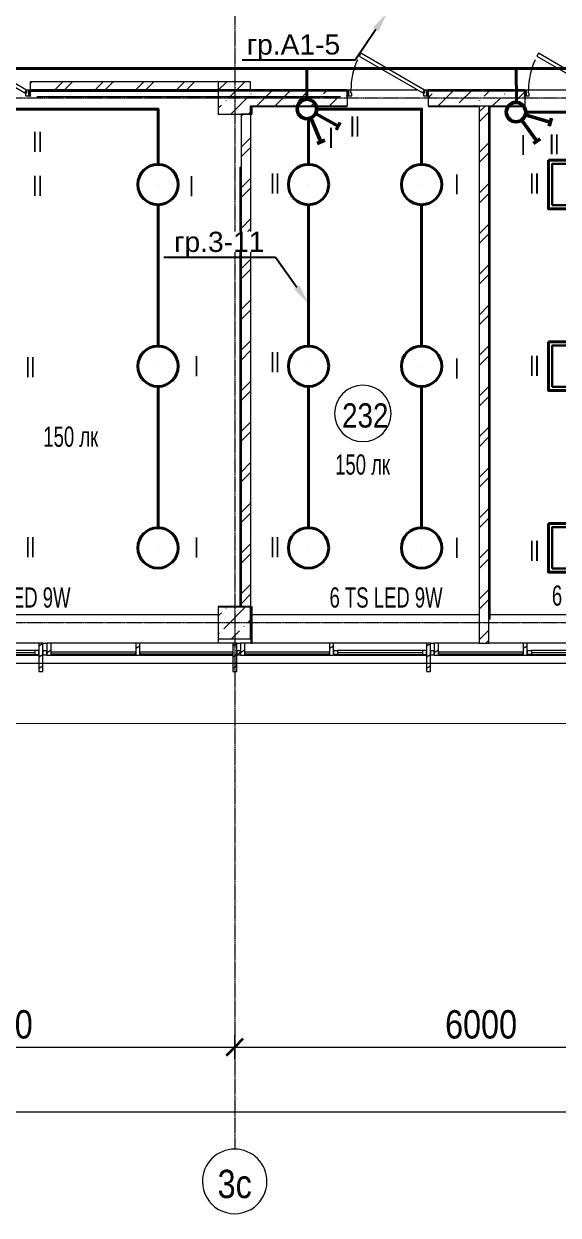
# Model space of a CAD drawing. Header units: metres. Extents: x 19799 to 227756, y -64119 to 286334.
# Drawn here: x 39450 to 46070, y -64119 to -49366 of the extents above; entities that cross this region are included whole.
import ezdxf
from ezdxf import colors
from ezdxf.entities.mleader import LeaderData, LeaderLine
from ezdxf.math import Vec2, Vec3

# ---------------------------------------------------------------- set-up
doc = ezdxf.new("R2010")
doc.units = ezdxf.units.M
doc.linetypes.add('ADSK_Линия сетки', pattern=[21, 12, -3, 3, -3])
for name, color, linetype, lineweight in [('A-ANNO-DIMS', 7, 'Continuous', 9), ('A-ANNO-DIMS-100', 7, 'Continuous', 9), ('A-AREA-IDEN', 7, 'Continuous', 9), ('A-DETL-MBND', 7, 'Continuous', 5), ('A-DETL-THIN', 7, 'Continuous', 5), ('A-DOOR', 7, 'Continuous', 5), ('A-DOOR-FRAM', 7, 'Continuous', 13), ('A-FLOR', 7, 'Continuous', 5), ('A-GLAZ', 7, 'Continuous', 5), ('A-GLAZ-CURT', 7, 'Continuous', 5), ('A-GLAZ-CWMG', 7, 'Continuous', 5), ('A-GLAZ-SILL', 7, 'Continuous', 5), ('A-WALL', 7, 'Continuous', 5), ('A-WALL-PATT', 7, 'Continuous', 18), ('I-WALL', 7, 'Continuous', 5), ('nadpisi', 84, 'Continuous', 13), ('S-COLS', 7, 'Continuous', 5), ('S-GRID', 7, 'Continuous', 9), ('S-GRID-IDEN', 7, 'Continuous', 9), ('раб осв', 7, 'Continuous', 40), ('ЭЛ', 250, 'Continuous', 50), ('ЭЛ.освещ.', 150, 'Continuous', 50), ('ЭЛ.сети', 5, 'Continuous', 100)]:
    doc.layers.add(name, color=color, linetype=linetype, lineweight=lineweight)
doc.styles.add('Arial', font='ARIALN.TTF', dxfattribs={"width": 0.8, "height": 2.5})
doc.styles.add('GOST Common_I', font='ARIALN.TTF', dxfattribs={"height": 350})
doc.styles.add('GOST Common_I_1', font='ARIALN.TTF', dxfattribs={"height": 300})
doc.styles.add('ISOPEUR', font='ARIALN.TTF')
doc.dimstyles.new('ADSK_Основной_3_5', dxfattribs={"dimscale": 304.8, "dimtxt": 352.000249, "dimasz": 0.695866, "dimexe": 0.492126, "dimexo": 0.984252, "dimgap": 0, "dimtad": 1, "dimdec": 3, "dimrnd": 0.001, "dimdsep": 46, "dimtxsty": 'GOST Common_I', "dimblk1": 'OBLIQUE', "dimblk2": 'OBLIQUE', "dimsah": 1, "dimcen": 0.09, "dimdle": 0.492126, "dimazin": 0, "dimtfac": 1, "dimtdec": 4, "dimtix": 1, "dimtmove": 0, "dimatfit": 3, "dimfxl": 1, "dimtvp": 1, "dimtolj": 1, "dimtzin": 0, "dimarcsym": 2})
pattern_1 = [(45, (0, 0), (84.19025, 308.69666), [396.875, -79.375, 3.353, -76.022])]
pattern_2 = [(45, (0, 0), (-251.4472, 251.4472), []), (45, (0, 381), (-251.4472, 251.4472), [])]
pattern_3 = [(30, (0, 0), (-60, 103.92305), [])]
pattern_4 = [(0, (0, 0), (812.8, 203.2), [33.528, -576.072, 33.528, -576.072, -3251.2]), (0, (0, 0), (812.8, 203.2), [-1219.2, 33.528, -1185.672, 33.528, -576.072, -1422.4]), (0, (0, 0), (812.8, 203.2), [-3048, 33.528, -372.872, 33.528, -982.472]), (120, (304.8, 101.6), (-582.37636, 602.30545), [33.528, -576.072, 33.528, -576.072, -3251.2]), (120, (304.8, 101.6), (-582.37636, 602.30545), [-1219.2, 33.528, -1185.672, 33.528, -576.072, -1422.4]), (120, (304.8, 101.6), (-582.37636, 602.30545), [-3048, 33.528, -372.872, 33.528, -982.472]), (240, (406.4, 508), (-230.42364, -805.50545), [33.528, -576.072, 33.528, -576.072, -3251.2]), (240, (406.4, 508), (-230.42364, -805.50545), [-1219.2, 33.528, -1185.672, 33.528, -576.072, -1422.4]), (240, (406.4, 508), (-230.42364, -805.50545), [-3048, 33.528, -372.872, 33.528, -982.472])]
pattern_5 = [(0, (7e-11, -700), (812.8, 203.2), [33.528, -576.072, 33.528, -576.072, -3251.2]), (0, (7e-11, -700), (812.8, 203.2), [-1219.2, 33.528, -1185.672, 33.528, -576.072, -1422.4]), (0, (7e-11, -700), (812.8, 203.2), [-3048, 33.528, -372.872, 33.528, -982.472]), (120, (304.8, -598.4), (-582.37636, 602.30545), [33.528, -576.072, 33.528, -576.072, -3251.2]), (120, (304.8, -598.4), (-582.37636, 602.30545), [-1219.2, 33.528, -1185.672, 33.528, -576.072, -1422.4]), (120, (304.8, -598.4), (-582.37636, 602.30545), [-3048, 33.528, -372.872, 33.528, -982.472]), (240, (406.4, -192), (-230.42364, -805.50545), [33.528, -576.072, 33.528, -576.072, -3251.2]), (240, (406.4, -192), (-230.42364, -805.50545), [-1219.2, 33.528, -1185.672, 33.528, -576.072, -1422.4]), (240, (406.4, -192), (-230.42364, -805.50545), [-3048, 33.528, -372.872, 33.528, -982.472])]

# ---------------------------------------------------------------- blocks, each defined once
blk = doc.blocks.new('КДП АПК - КР_rvt-1-2 этаж')
at = {"layer": 'A-WALL-PATT', "lineweight": 5}
h = blk.add_hatch(dxfattribs=at)
h.set_pattern_fill('FP_137', color=256, style=0, pattern_type=2)
h.set_pattern_definition(pattern_1)
h.paths.add_polyline_path([(47863, -49746), (47863, -49546), (46663, -49546), (46663, -49746), (47483, -49746)], flags=0)
h.paths.add_polyline_path([(43364, -49746), (43463, -49746), (43463, -49556), (43452, -49556), (43452, -49546), (42263, -49546), (42263, -49746)], flags=0)
h.paths.add_polyline_path([(45653, -49746), (45663, -49746), (45663, -49556), (45653, -49556), (45653, -49546), (44463, -49546), (44463, -49746), (45423, -49746)], flags=0)
at = {"layer": 'S-COLS', "lineweight": 5}
h = blk.add_hatch(dxfattribs=at)
h.set_pattern_fill('FP_137', color=256, style=0, pattern_type=2)
h.set_pattern_definition(pattern_1)
h.paths.add_polyline_path([(41863, -49846), (42263, -49846), (42263, -49446), (41863, -49446)], flags=0)
h = blk.add_hatch(dxfattribs=at)
h.set_pattern_fill('FP_137', color=256, style=0, pattern_type=2)
h.set_pattern_definition(pattern_1)
h.paths.add_polyline_path([(41863, -56346), (42263, -56346), (42263, -55946), (41863, -55946)], flags=0)
at = {"layer": 'I-WALL', "lineweight": 5}
for p, q in [((43452, -49546), (42263, -49546)), ((43463, -49746), (43463, -49556)), ((45653, -49546), (44463, -49546)), ((44463, -49546), (44463, -49746)), ((45663, -49746), (45663, -49556)), ((42263, -49746), (43463, -49746)), ((44463, -49746), (45663, -49746))]:
    blk.add_line(p, q, dxfattribs=at)
at = {"layer": 'S-COLS', "lineweight": 5}
for p, q in [((42263, -49446), (41863, -49446)), ((41863, -49446), (41863, -49846)), ((42263, -49546), (42263, -49446)), ((41863, -49846), (42263, -49846)), ((42263, -49846), (42263, -49746)), ((42263, -55946), (41863, -55946)), ((41863, -55946), (41863, -56346)), ((42263, -56346), (42263, -55946)), ((41863, -56346), (42263, -56346))]:
    blk.add_line(p, q, dxfattribs=at)
blk = doc.blocks.new('M_Тент витража777 - M_Тент витража одинарное справо-2392800-2 этаж')
at = {"layer": 'A-GLAZ', "lineweight": 13}
for p, q in [((-575, -20), (-575, 30)), ((-575, 30), (-525, 30)), ((-575, 30), (-575, -20)), ((-525, 30), (-525, -20)), ((-525, 4.6), (525, 4.6)), ((525, 30), (525, -20)), ((575, 30), (525, 30)), ((575, -20), (575, 30)), ((575, -20), (575, 30)), ((-525, -20), (-575, -20)), ((525, -20), (575, -20))]:
    blk.add_line(p, q, dxfattribs=at)
at = {"layer": 'A-GLAZ'}
for p, q in [((525, 30), (-525, 30)), ((-525, -20), (525, -20))]:
    blk.add_line(p, q, dxfattribs=at)
blk = doc.blocks.new('Системная панель - С остеклением-1628689-2 этаж')
at = {"layer": 'A-GLAZ-CURT', "lineweight": 13}
for p, q in [((575, 10), (-575, 10)), ((-575, 10), (-575, -10)), ((575, -10), (575, 10)), ((-575, -10), (575, -10))]:
    blk.add_line(p, q, dxfattribs=at)
blk = doc.blocks.new('Прямоугольный импост - 50 x 150мм-V27-2 этаж')
at = {"layer": 'A-GLAZ-CWMG'}
h = blk.add_hatch(dxfattribs=at)
h.set_pattern_fill('FP_36', color=256, style=0, pattern_type=2)
h.set_pattern_definition([(330, (-40862.65, -57155.64), (60, 103.92305), [])])
h.paths.add_polyline_path([(-25, 30), (25, 30), (25, -120), (-25, -120)], flags=0)
at = {"layer": 'A-GLAZ-CWMG', "lineweight": 18}
for p, q in [((-25, 30), (25, 30)), ((-25, -120), (-25, 30)), ((25, 30), (25, -120)), ((25, -120), (-25, -120))]:
    blk.add_line(p, q, dxfattribs=at)
blk = doc.blocks.new('Прямоугольный импост - 50 x 150мм-V28-2 этаж')
at = {"layer": 'A-GLAZ-CWMG'}
h = blk.add_hatch(dxfattribs=at)
h.set_pattern_fill('FP_37', color=256, style=0, pattern_type=2)
h.set_pattern_definition([(330, (-43262.65, -57155.64), (60, 103.92305), [])])
h.paths.add_polyline_path([(-25, 30), (25, 30), (25, -120), (-25, -120)], flags=0)
at = {"layer": 'A-GLAZ-CWMG', "lineweight": 18}
for p, q in [((-25, 30), (25, 30)), ((-25, -120), (-25, 30)), ((25, 30), (25, -120)), ((25, -120), (-25, -120))]:
    blk.add_line(p, q, dxfattribs=at)
blk = doc.blocks.new('Прямоугольный импост - 50 x 150мм-V29-2 этаж')
at = {"layer": 'A-GLAZ-CWMG'}
h = blk.add_hatch(dxfattribs=at)
h.set_pattern_fill('FP_38', color=256, style=0, pattern_type=2)
h.set_pattern_definition([(330, (-45662.65, -57155.64), (60, 103.92305), [])])
h.paths.add_polyline_path([(-25, 30), (25, 30), (25, -120), (-25, -120)], flags=0)
at = {"layer": 'A-GLAZ-CWMG', "lineweight": 18}
for p, q in [((-25, 30), (25, 30)), ((-25, -120), (-25, 30)), ((25, 30), (25, -120)), ((25, -120), (-25, -120))]:
    blk.add_line(p, q, dxfattribs=at)
blk = doc.blocks.new('Прямоугольный импост - 50 x 150мм-999187-2 этаж')
at = {"layer": 'A-GLAZ-CWMG'}
for p, q in [((37238, -57036), (36088, -57036)), ((36088, -57186), (37238, -57186))]:
    blk.add_line(p, q, dxfattribs=at)
blk = doc.blocks.new('Системная панель - С остеклением-1628227-2 этаж')
at = {"layer": 'A-GLAZ-CURT', "lineweight": 13}
for p, q in [((51638, -57146), (50589, -57146)), ((50589, -57146), (50589, -57166)), ((50589, -57166), (51638, -57166)), ((51638, -57166), (51638, -57146))]:
    blk.add_line(p, q, dxfattribs=at)
blk = doc.blocks.new('Системная панель - Сплошная-V74-2 этаж')
at = {"layer": 'A-GLAZ-CURT', "lineweight": 13}
for p, q in [((44534, -57131), (44488, -57131)), ((44488, -57131), (44488, -57181)), ((44488, -57181), (44534, -57181)), ((44534, -57181), (44534, -57131))]:
    blk.add_line(p, q, dxfattribs=at)
blk = doc.blocks.new('Системная панель - Сплошная-V75-2 этаж')
at = {"layer": 'A-GLAZ-CURT'}
h = blk.add_hatch(dxfattribs=at)
h.set_pattern_fill('FP_27', color=256, style=0, pattern_type=2)
h.set_pattern_definition([(45, (0, 0), (-106.06602, 106.06602), [])])
h.paths.add_polyline_path([(42088, -57181), (42134, -57181), (42134, -57131), (42088, -57131)], flags=0)
at = {"layer": 'A-GLAZ-CURT', "lineweight": 13}
for p, q in [((42134, -57131), (42088, -57131)), ((42088, -57131), (42088, -57181)), ((42088, -57181), (42134, -57181)), ((42134, -57181), (42134, -57131))]:
    blk.add_line(p, q, dxfattribs=at)
blk = doc.blocks.new('AC-Подоконники1 - ПВХ 2-2304202-2 этаж')
at = {"layer": 'A-GLAZ-SILL'}
for p, q in [((-2800, 0), (-2800, -301)), ((2800, -350), (2800, 0)), ((-2797, -350), (2797, -350))]:
    blk.add_line(p, q, dxfattribs=at)
blk = doc.blocks.new('AC-Подоконники1 - ПВХ 3-2304206-2 этаж')
at = {"layer": 'A-GLAZ-SILL'}
blk.add_line((-1415, -350), (1400, -350), dxfattribs=at)
blk = doc.blocks.new('AC-Подоконники1 - ПВХ 4-2304211-2 этаж')
at = {"layer": 'A-GLAZ-SILL'}
for p, q in [((-1325, 0), (-1325, -300)), ((-1322, -350), (1310, -350))]:
    blk.add_line(p, q, dxfattribs=at)
blk = doc.blocks.new('AC_Дверь_Однопольная_ДеревяннаяВнутренняя_ГОСТ6629-88 - ДГ 21-10Л-2270753-2 этаж')
at = {"layer": 'A-DOOR', "lineweight": 13}
for p, q in [((-333, 495), (-353, 460)), ((-353, 460), (435, 5)), ((455, 40), (-333, 495)), ((435, 5), (455, 40))]:
    blk.add_line(p, q, dxfattribs=at)
at = {"layer": 'A-DOOR', "lineweight": 18}
for p, q in [((-485, 40), (-505, 40)), ((-505, 40), (-505, -30)), ((-485, -30), (-485, 40)), ((505, 40), (485, 40)), ((485, 40), (485, -30)), ((505, -30), (505, 40)), ((-505, -30), (-485, -30)), ((485, -30), (505, -30))]:
    blk.add_line(p, q, dxfattribs=at)
at = {"layer": 'A-DOOR'}
blk.add_arc((455, 40), 910, 155.7365, 180, dxfattribs=at)
at = {"layer": 'A-DOOR-FRAM'}
for p, q in [((-455, 40), (-485, 40)), ((-485, 40), (-485, -30)), ((-455, 0), (-455, 40)), ((-445, 0), (-455, 0)), ((-445, -30), (-445, 0)), ((455, 0), (445, 0)), ((445, 0), (445, -30)), ((485, 40), (455, 40)), ((455, 40), (455, 0)), ((485, -30), (485, 40)), ((-485, -30), (-445, -30)), ((445, -30), (485, -30))]:
    blk.add_line(p, q, dxfattribs=at)
blk = doc.blocks.new('Ось сетки - D8-1256827-2 этаж')
at = {"layer": 'S-GRID-IDEN'}
for start, end in [(360, 180), (180, 360)]:
    blk.add_arc((0, 0), 4, start, end, dxfattribs=at)
blk = doc.blocks.new('DIMBLOCK2-2 этаж')
at = {"layer": 'A-ANNO-DIMS-100', "transparency": 16777216}
for p, q in [((36063, -62188), (36063, -61888)), ((42063, -62188), (42063, -61888)), ((36063, -62038), (42063, -62038)), ((36063, -62038), (36063, -62188)), ((42063, -62038), (42063, -62188))]:
    blk.add_line(p, q, dxfattribs=at)
at = {"layer": 'A-ANNO-DIMS-100', "lineweight": 35, "transparency": 16777216}
for p, q in [((36063, -62038), (36169, -61932)), ((42063, -62038), (42169, -61932)), ((36063, -62038), (35957, -62144)), ((42063, -62038), (41957, -62144))]:
    blk.add_line(p, q, dxfattribs=at)
at = {"layer": 'A-ANNO-DIMS-100', "color": 0, "transparency": 16777216, "insert": (38669, -61581), "char_height": 350, "width": 945.03, "attachment_point": 1, "line_spacing_factor": 1.022761, "style": 'GOST Common_I'}
blk.add_mtext('6000', dxfattribs=at)
blk = doc.blocks.new('_Oblique')
at = {"color": 0, "linetype": 'ByBlock', "lineweight": -2}
blk.add_line((-0.5, -0.5), (0.5, 0.5), dxfattribs=at)
blk = doc.blocks.new('DIMBLOCK3-2 этаж')
at = {"layer": 'A-ANNO-DIMS-100', "transparency": 16777216}
for p, q in [((42063, -62188), (42063, -61888)), ((48063, -62188), (48063, -61888)), ((42063, -62038), (48063, -62038)), ((42063, -62038), (42063, -62188)), ((48063, -62038), (48063, -62188))]:
    blk.add_line(p, q, dxfattribs=at)
at = {"layer": 'A-ANNO-DIMS-100', "lineweight": 35, "transparency": 16777216}
for p, q in [((42063, -62038), (42169, -61932)), ((48063, -62038), (48169, -61932)), ((42063, -62038), (41957, -62144)), ((48063, -62038), (47957, -62144))]:
    blk.add_line(p, q, dxfattribs=at)
at = {"layer": 'A-ANNO-DIMS-100', "color": 0, "transparency": 16777216, "insert": (44669, -61581), "char_height": 350, "width": 945.03, "attachment_point": 1, "line_spacing_factor": 1.022761, "style": 'GOST Common_I'}
blk.add_mtext('6000', dxfattribs=at)
blk = doc.blocks.new('DIMBLOCK15-2 этаж')
at = {"layer": 'A-ANNO-DIMS-100', "transparency": 16777216}
for p, q in [((32663, -62894), (32663, -62688)), ((87463, -62894), (87463, -62688)), ((32513, -62838), (87613, -62838)), ((32663, -62838), (32663, -62894)), ((87463, -62838), (87463, -62894))]:
    blk.add_line(p, q, dxfattribs=at)
at = {"layer": 'A-ANNO-DIMS-100', "lineweight": 35, "transparency": 16777216}
for p, q in [((32663, -62838), (32557, -62944)), ((32663, -62838), (32769, -62732)), ((87463, -62838), (87357, -62944)), ((87463, -62838), (87569, -62732))]:
    blk.add_line(p, q, dxfattribs=at)
at = {"layer": 'A-ANNO-DIMS-100', "color": 0, "transparency": 16777216, "insert": (59556, -62381), "char_height": 350, "width": 1217.09, "attachment_point": 1, "line_spacing_factor": 1.022761, "style": 'GOST Common_I'}
blk.add_mtext('54800', dxfattribs=at)
blk = doc.blocks.new('выкл. 2 клав. скрыт.')
at = {"layer": 'ЭЛ.освещ.', "color": 0, "ltscale": 100}
for p, q in [((2902039, 2044042), (2902344, 2044148)), ((2902361, 2044099), (2902327, 2044197)), ((2902039, 2043963), (2902344, 2043857)), ((2902361, 2043907), (2902327, 2043809))]:
    blk.add_line(p, q, dxfattribs=at)
blk.add_circle((2901926, 2044002), 120, dxfattribs=at)
blk = doc.blocks.new('TS LED без датчика')
at = {"layer": 'раб осв', "color": 0, "lineweight": 40, "ltscale": 100}
blk.add_line((-535184, 16419), (-535184, 16419), dxfattribs=at)
at = {"layer": 'раб осв', "color": 5, "lineweight": 40, "ltscale": 100}
blk.add_circle((-535184, 16419), 250, dxfattribs=at)
blk = doc.blocks.new('ПСС_Марка_помещения - Имя_2_5мм-224473-2 этаж')
at = {"layer": 'A-AREA-IDEN'}
for start, end in [(360, 180), (180, 360)]:
    blk.add_arc((-0.07, 0.04), 3.5, start, end, dxfattribs=at)
blk = doc.blocks.new('ARS.R UNI LED')
at = {"color": 5, "lineweight": 30, "ltscale": 100}
blk.add_lwpolyline([(2913223, 2072749), (2913733, 2072749), (2913733, 2073259), (2913223, 2073259)], close=True, dxfattribs=at)
at = {"color": 0, "lineweight": 40, "ltscale": 100}
blk.add_point((2913478, 2073004), dxfattribs=at)
at = {"layer": 'ЭЛ', "color": 5, "lineweight": 40, "ltscale": 10}
blk.add_lwpolyline([(2913178, 2073304), (2913778, 2073304), (2913778, 2072704), (2913178, 2072704)], close=True, dxfattribs=at)

msp = doc.modelspace()

# ---------------------------------------------------------------- hatches: boundary and pattern name
at = {"layer": 'A-GLAZ-CWMG'}
h = msp.add_hatch(dxfattribs=at)
h.set_pattern_fill('FP_31', color=256, style=0, pattern_type=2)
h.set_pattern_definition(pattern_3)
h.paths.add_polyline_path([(39637.6532, -57385.6443), (39687.6532, -57385.6443), (39687.6532, -57035.6443), (39637.6532, -57035.6443), (39637.6532, -57285.621)], flags=0)
h = msp.add_hatch(dxfattribs=at)
h.set_pattern_fill('FP_31', color=256, style=0, pattern_type=2)
h.set_pattern_definition(pattern_3)
h.paths.add_polyline_path([(39789.1368, -57185.621), (39789.1368, -57035.621), (39734.405, -57035.621), (39734.405, -57185.621)], flags=0)
h = msp.add_hatch(dxfattribs=at)
h.set_pattern_fill('FP_31', color=256, style=0, pattern_type=2)
h.set_pattern_definition(pattern_3)
h.paths.add_polyline_path([(42037.6532, -57385.6443), (42087.6532, -57385.6443), (42087.6532, -57035.6443), (42037.6532, -57035.6443), (42037.6532, -57285.621)], flags=0)
h = msp.add_hatch(dxfattribs=at)
h.set_pattern_fill('FP_31', color=256, style=0, pattern_type=2)
h.set_pattern_definition(pattern_3)
h.paths.add_polyline_path([(42189.1368, -57185.621), (42189.1368, -57035.621), (42134.405, -57035.621), (42134.405, -57185.621)], flags=0)
h = msp.add_hatch(dxfattribs=at)
h.set_pattern_fill('FP_31', color=256, style=0, pattern_type=2)
h.set_pattern_definition(pattern_3)
h.paths.add_polyline_path([(44487.6532, -57385.6443), (44487.6532, -57035.6443), (44437.6532, -57035.6443), (44437.6532, -57385.6443)], flags=0)
h = msp.add_hatch(dxfattribs=at)
h.set_pattern_fill('FP_31', color=256, style=0, pattern_type=2)
h.set_pattern_definition(pattern_3)
h.paths.add_polyline_path([(44534.405, -57185.621), (44589.1368, -57185.621), (44589.1368, -57035.621), (44534.405, -57035.621)], flags=0)
at = {"layer": 'A-WALL-PATT', "lineweight": 5}
h = msp.add_hatch(dxfattribs=at)
h.set_pattern_fill('FP_1', color=256, style=0, pattern_type=2)
h.set_pattern_definition(pattern_2)
h.paths.add_polyline_path([(41862.6532, -50205.6443), (41862.6532, -50085.6443), (39529.6532, -50085.6443), (39529.6532, -50205.6443), (41304.6345, -50205.6443)], flags=0)
h.paths.add_polyline_path([(36262.6532, -50205.6443), (38525.6532, -50205.6443), (38525.6532, -50085.6443), (36262.6532, -50085.6443)], flags=0)
h = msp.add_hatch(dxfattribs=at)
h.set_pattern_fill('FP_40', color=256, style=0, pattern_type=2)
h.set_pattern_definition(pattern_5)
h.paths.add_polyline_path([(35862.6532, -50185.6443), (38522.6532, -50185.6443), (38522.6532, -50182.6443), (35862.6532, -50182.6443)], flags=0)
h.paths.add_polyline_path([(44462.2868, -50185.6443), (45652.6532, -50185.6443), (45652.6532, -50182.6443), (44462.2868, -50182.6443)], flags=0)
h.paths.add_polyline_path([(43364.0475, -50185.6443), (43452.2868, -50185.6443), (43452.2868, -50182.6443), (39532.6532, -50182.6443), (39532.6532, -50185.6443), (41304.6345, -50185.6443)], flags=0)
h.paths.add_polyline_path([(46662.6532, -50185.6443), (51182.6532, -50185.6443), (51182.6532, -50182.6443), (46662.6532, -50182.6443)], flags=0)
h.paths.add_polyline_path([(55532.6532, -50185.6443), (58072.6532, -50185.6443), (58072.6532, -50182.6443), (55532.6532, -50182.6443)], flags=0)
h.paths.add_polyline_path([(52192.6532, -50185.6443), (54522.6532, -50185.6443), (54522.6532, -50182.6443), (52192.6532, -50182.6443)], flags=0)
h.paths.add_polyline_path([(59082.6532, -50185.6443), (62047.6532, -50185.6443), (62047.6532, -50182.6443), (59082.6532, -50182.6443)], flags=0)
h.paths.add_polyline_path([(64987.8839, -50185.6443), (66522.6532, -50185.6443), (66522.6532, -50182.6443), (63057.6532, -50182.6443), (63057.6532, -50185.6443), (63958.1774, -50185.6443)], flags=0)
h.paths.add_polyline_path([(70136.4163, -50185.6443), (70202.6532, -50185.6443), (70202.6532, -50182.6443), (67532.6532, -50182.6443), (67532.6532, -50185.6443), (68077.0034, -50185.6443)], flags=0)
h.paths.add_polyline_path([(71212.6532, -50185.6443), (74557.6532, -50185.6443), (74557.6532, -50182.6443), (71212.6532, -50182.6443)], flags=0)
h.paths.add_polyline_path([(75567.6532, -50185.6443), (78260.6663, -50185.6443), (78260.6663, -50182.6443), (75567.6532, -50182.6443)], flags=0)
h = msp.add_hatch(dxfattribs=at)
h.set_pattern_fill('FP_40', color=256, style=0, pattern_type=2)
h.set_pattern_definition(pattern_5)
h.paths.add_polyline_path([(35875.1532, -50198.1443), (38522.6532, -50198.1443), (38522.6532, -50185.6443), (35875.1532, -50185.6443)], flags=0)
h.paths.add_polyline_path([(39532.6532, -50198.1443), (43452.2868, -50198.1443), (43452.2868, -50185.6443), (39532.6532, -50185.6443)], flags=0)
h.paths.add_polyline_path([(44462.2868, -50198.1443), (45652.6532, -50198.1443), (45652.6532, -50185.6443), (44462.2868, -50185.6443)], flags=0)
h.paths.add_polyline_path([(47482.8735, -50198.1443), (51182.6532, -50198.1443), (51182.6532, -50185.6443), (46662.6532, -50185.6443), (46662.6532, -50198.1443)], flags=0)
h.paths.add_polyline_path([(52192.6532, -50198.1443), (54522.6532, -50198.1443), (54522.6532, -50185.6443), (52192.6532, -50185.6443)], flags=0)
h.paths.add_polyline_path([(55532.6532, -50198.1443), (58072.6532, -50198.1443), (58072.6532, -50185.6443), (55532.6532, -50185.6443)], flags=0)
h.paths.add_polyline_path([(59082.6532, -50198.1443), (62047.6532, -50198.1443), (62047.6532, -50185.6443), (59082.6532, -50185.6443)], flags=0)
h.paths.add_polyline_path([(63057.6532, -50198.1443), (66522.6532, -50198.1443), (66522.6532, -50185.6443), (63057.6532, -50185.6443)], flags=0)
h.paths.add_polyline_path([(67532.6532, -50198.1443), (70202.6532, -50198.1443), (70202.6532, -50185.6443), (67532.6532, -50185.6443)], flags=0)
h.paths.add_polyline_path([(75567.6532, -50198.1443), (78262.6532, -50198.1443), (78262.6532, -50185.6443), (75567.6532, -50185.6443)], flags=0)
h.paths.add_polyline_path([(74557.6532, -50198.1443), (74557.6532, -50185.6443), (71212.6532, -50185.6443), (71212.6532, -50198.1443), (74255.2423, -50198.1443)], flags=0)
h = msp.add_hatch(dxfattribs=at)
h.set_pattern_fill('FP_40', color=256, style=0, pattern_type=2)
h.set_pattern_definition(pattern_4)
h.paths.add_polyline_path([(42277.6532, -50485.6443), (42277.6532, -50385.6443), (42262.6532, -50385.6443), (42262.6532, -50485.6443), (42274.6532, -50485.6443)], flags=0)
h = msp.add_hatch(dxfattribs=at)
h.set_pattern_fill('FP_40', color=256, style=0, pattern_type=2)
h.set_pattern_definition(pattern_4)
h.paths.add_polyline_path([(43364.0475, -50388.6443), (43455.2869, -50388.6443), (43455.2869, -50385.6443), (42277.6532, -50385.6443), (42277.6532, -50388.6443)], flags=0)
h.paths.add_polyline_path([(44459.2868, -50388.6443), (45077.6532, -50388.6443), (45077.6532, -50385.6443), (44459.2868, -50385.6443)], flags=0)
h = msp.add_hatch(dxfattribs=at)
h.set_pattern_fill('FP_1', color=256, style=0, pattern_type=2)
h.set_pattern_definition(pattern_2)
h.paths.add_polyline_path([(45092.6532, -57035.621), (45212.6532, -57035.621), (45212.6532, -50385.6443), (45092.6532, -50385.6443), (45092.6532, -56734.1443)], flags=0)
h = msp.add_hatch(dxfattribs=at)
h.set_pattern_fill('FP_40', color=256, style=0, pattern_type=2)
h.set_pattern_definition(pattern_4)
h.paths.add_polyline_path([(45224.6532, -56734.1443), (45224.6532, -50385.6443), (45212.6532, -50385.6443), (45212.6532, -56734.1443)], flags=0)
h = msp.add_hatch(dxfattribs=at)
h.set_pattern_fill('FP_40', color=256, style=0, pattern_type=2)
h.set_pattern_definition(pattern_4)
h.paths.add_polyline_path([(45227.6532, -56734.1443), (45227.6532, -50385.6443), (45224.6532, -50385.6443), (45224.6532, -56734.1443)], flags=0)
h = msp.add_hatch(dxfattribs=at)
h.set_pattern_fill('FP_1', color=256, style=0, pattern_type=2)
h.set_pattern_definition(pattern_2)
h.paths.add_polyline_path([(42142.6532, -56585.6443), (42262.6532, -56585.6443), (42262.6532, -50485.6443), (42142.6532, -50485.6443), (42142.6532, -56582.6443)], flags=0)
h = msp.add_hatch(dxfattribs=at)
h.set_pattern_fill('FP_40', color=256, style=0, pattern_type=2)
h.set_pattern_definition(pattern_4)
h.paths.add_polyline_path([(42130.6532, -56582.6443), (42130.6532, -51145.6443), (42127.6532, -51145.6443), (42127.6532, -56582.6443)], flags=0)
h = msp.add_hatch(dxfattribs=at)
h.set_pattern_fill('FP_40', color=256, style=0, pattern_type=2)
h.set_pattern_definition(pattern_4)
h.paths.add_polyline_path([(42130.6532, -56585.6443), (42142.6532, -56585.6443), (42142.6532, -51145.6443), (42130.6532, -51145.6443), (42130.6532, -56582.6443)], flags=0)
h = msp.add_hatch(dxfattribs=at)
h.set_pattern_fill('FP_40', color=256, style=0, pattern_type=2)
h.set_pattern_definition(pattern_4)
h.paths.add_polyline_path([(42262.6532, -57035.621), (42277.6532, -57035.621), (42277.6532, -56585.621), (42262.6532, -56585.8903)], flags=0)

# ---------------------------------------------------------------- linework, layer by layer
at = {"layer": 'A-DETL-MBND'}
msp.add_line((53302.111, -58035.6443), (32262.5984, -58028.0822), dxfattribs=at)
at = {"layer": 'A-DETL-THIN'}
for p, q in [((41862.6532, -50205.6443), (39612.6532, -50205.6443)), ((51062.6532, -57285.621), (32462.6532, -57285.621))]:
    msp.add_line(p, q, dxfattribs=at)
at = {"layer": 'A-FLOR', "lineweight": 18}
for p, q in [((44332.2868, -50185.6443), (43502.2868, -50185.6443)), ((46532.6532, -50185.6443), (45702.6532, -50185.6443)), ((45092.6532, -50385.6443), (45077.6532, -50385.6443))]:
    msp.add_line(p, q, dxfattribs=at)
at = {"layer": 'A-GLAZ-CWMG', "lineweight": 18}
for p, q in [((39687.6532, -57035.6443), (39637.6532, -57035.6443)), ((39637.6532, -57035.6443), (39637.6532, -57285.621)), ((39687.6532, -57285.621), (39687.6532, -57035.6443)), ((39789.1368, -57035.621), (39734.405, -57035.621)), ((39734.405, -57035.621), (39734.405, -57185.621)), ((39789.1368, -57185.621), (39789.1368, -57035.621)), ((42087.6532, -57035.6443), (42037.6532, -57035.6443)), ((42037.6532, -57035.6443), (42037.6532, -57285.621)), ((42087.6532, -57285.621), (42087.6532, -57035.6443)), ((42189.1368, -57035.621), (42134.405, -57035.621)), ((42134.405, -57035.621), (42134.405, -57185.621)), ((42189.1368, -57185.621), (42189.1368, -57035.621)), ((44487.6532, -57035.6443), (44437.6532, -57035.6443)), ((44437.6532, -57035.6443), (44437.6532, -57285.621)), ((44487.6532, -57285.621), (44487.6532, -57035.6443)), ((44589.1368, -57035.621), (44534.405, -57035.621)), ((44534.405, -57035.621), (44534.405, -57185.621)), ((44589.1368, -57185.621), (44589.1368, -57035.621)), ((39734.405, -57130.6443), (39687.6532, -57130.6443)), ((39687.6532, -57130.6443), (39687.6532, -57180.6443)), ((39687.6532, -57180.6443), (39734.405, -57180.6443)), ((39734.405, -57180.6443), (39734.405, -57130.6443)), ((39734.405, -57185.621), (39789.1368, -57185.621)), ((42134.405, -57185.621), (42189.1368, -57185.621)), ((44534.405, -57185.621), (44589.1368, -57185.621)), ((39637.6532, -57285.621), (39637.6532, -57385.6443)), ((39637.6532, -57385.6443), (39687.6532, -57385.6443)), ((39687.6532, -57385.6443), (39687.6532, -57285.621)), ((42037.6532, -57285.621), (42037.6532, -57385.6443)), ((42037.6532, -57385.6443), (42087.6532, -57385.6443)), ((42087.6532, -57385.6443), (42087.6532, -57285.621)), ((44437.6532, -57285.621), (44437.6532, -57385.6443)), ((44437.6532, -57385.6443), (44487.6532, -57385.6443)), ((44487.6532, -57385.6443), (44487.6532, -57285.621))]:
    msp.add_line(p, q, dxfattribs=at)
at = {"layer": 'A-GLAZ-CWMG'}
for p, q in [((39687.6532, -57035.621), (39734.405, -57035.621)), ((40837.6532, -57035.621), (39789.1368, -57035.621)), ((42087.6532, -57035.621), (42134.405, -57035.621)), ((42262.6532, -57035.621), (42189.1368, -57035.621)), ((43237.6532, -57035.621), (42277.6532, -57035.621)), ((44487.6532, -57035.621), (44534.405, -57035.621)), ((45092.6532, -57035.621), (44589.1368, -57035.621)), ((45637.6532, -57035.621), (45212.6532, -57035.621)), ((39734.405, -57185.621), (39687.6532, -57185.621)), ((39789.1368, -57185.621), (40837.6532, -57185.621)), ((42134.405, -57185.621), (42087.6532, -57185.621)), ((42189.1368, -57185.621), (43237.6532, -57185.621)), ((44534.405, -57185.621), (44487.6532, -57185.621)), ((44589.1368, -57185.621), (45637.6532, -57185.621))]:
    msp.add_line(p, q, dxfattribs=at)
at = {"layer": 'A-WALL'}
for p, q in [((39532.6532, -50085.6443), (39529.6532, -50085.6443)), ((39529.6532, -50205.6443), (39532.6532, -50205.6443)), ((43452.2868, -50185.6443), (39532.6532, -50185.6443)), ((43452.2868, -50198.1443), (39532.6532, -50198.1443)), ((43372.2868, -50185.6443), (43452.2868, -50185.6443)), ((45652.6532, -50185.6443), (44462.2868, -50185.6443)), ((44462.2868, -50185.6443), (44542.2868, -50185.6443)), ((45652.6532, -50198.1443), (44462.2868, -50198.1443)), ((45572.6532, -50185.6443), (45652.6532, -50185.6443)), ((45092.6532, -50385.6443), (45092.6532, -56734.1443)), ((45212.6532, -56734.1443), (45212.6532, -50385.6443)), ((45224.6532, -50385.6443), (45224.6532, -56734.1443)), ((42262.6532, -56585.621), (42262.6532, -50485.6443)), ((42262.6532, -50485.6443), (42274.6532, -50485.6443)), ((42130.6532, -56585.6443), (42130.6532, -51145.6443)), ((42142.6532, -51065.6443), (42142.6532, -56585.6443))]:
    msp.add_line(p, q, dxfattribs=at)
at = {"layer": 'A-WALL', "lineweight": 18}
for p, q in [((39529.6532, -50085.6443), (39529.6532, -50205.6443)), ((41862.6532, -50085.6443), (39532.6532, -50085.6443)), ((41862.6532, -50205.6443), (41862.6532, -50085.6443)), ((43452.2868, -50182.6443), (39532.6532, -50182.6443)), ((39532.6532, -50182.6443), (39532.6532, -50185.6443)), ((39612.6532, -50205.6443), (39532.6532, -50205.6443)), ((39532.6532, -50205.6443), (39532.6532, -50213.1443)), ((39532.6532, -50255.6443), (39532.6532, -50265.6443)), ((39612.6532, -50265.6443), (43372.2868, -50265.6443)), ((43452.2868, -50185.6443), (43452.2868, -50182.6443)), ((43452.2868, -50265.6443), (43452.2868, -50255.6443)), ((45652.6532, -50182.6443), (44462.2868, -50182.6443)), ((44462.2868, -50182.6443), (44462.2868, -50185.6443)), ((44462.2868, -50255.6443), (44462.2868, -50265.6443)), ((45652.6532, -50185.6443), (45652.6532, -50182.6443)), ((45652.6532, -50265.6443), (45652.6532, -50255.6443)), ((43452.2869, -50385.6443), (42262.6532, -50385.6443)), ((42262.6532, -50385.6443), (42262.6532, -50485.6443)), ((42277.6532, -50388.6443), (43455.2869, -50388.6443)), ((42277.6532, -50485.6443), (42277.6532, -50388.6443)), ((44459.2868, -50388.6443), (45077.6532, -50388.6443)), ((45077.6532, -50385.6443), (44462.2868, -50385.6443)), ((45652.6532, -50385.6443), (45092.6532, -50385.6443)), ((45227.6532, -56734.1443), (45227.6532, -50388.6443)), ((45227.6532, -50388.6443), (45655.6532, -50388.6443)), ((42142.6532, -50485.6443), (42142.6532, -51065.6443)), ((42262.6532, -50485.6443), (42142.6532, -50485.6443)), ((42142.6532, -51145.6443), (42127.6532, -51145.6443)), ((42127.6532, -51148.6443), (42127.6532, -56582.6443)), ((41859.6532, -56582.6443), (41859.6532, -56734.1443)), ((42127.6532, -56582.6443), (41859.6532, -56582.6443)), ((41862.6532, -56734.1443), (41862.6532, -56585.6443)), ((41862.6532, -56585.6443), (42262.6532, -56585.6443)), ((42277.6532, -56585.621), (42262.6532, -56585.621)), ((42262.6532, -56585.621), (42262.6532, -57035.621)), ((42277.6532, -57035.621), (42277.6532, -56585.621)), ((41859.6532, -56734.1443), (41862.6532, -56734.1443)), ((45092.6532, -56734.1443), (45092.6532, -57035.621)), ((45212.6532, -57035.621), (45212.6532, -56734.1443)), ((45212.6532, -56734.1443), (45227.6532, -56734.1443)), ((42262.6532, -57035.621), (42277.6532, -57035.621)), ((45092.6532, -57035.621), (45212.6532, -57035.621))]:
    msp.add_line(p, q, dxfattribs=at)
at = {"layer": 'I-WALL'}
for p, q in [((39637.6532, -57285.621), (37287.6532, -57285.621)), ((42037.6532, -57285.621), (39687.6532, -57285.621)), ((44437.6532, -57285.621), (42087.6532, -57285.621)), ((46837.6532, -57285.621), (44487.6532, -57285.621))]:
    msp.add_line(p, q, dxfattribs=at)
at = {"layer": 'S-GRID', "linetype": 'ADSK_Линия сетки'}
for p, q in [((42062.6532, -39335.6443), (42062.6532, -63301.3643)), ((95007.6236, -50285.6443), (30504.6406, -50285.6443)), ((95007.6236, -56785.6443), (31950.4397, -56785.6443))]:
    msp.add_line(p, q, dxfattribs=at)
at = {"layer": 'раб осв', "color": 0, "lineweight": 40}
for points in [[(38312.6532, -49920.6443), (39217.6532, -49920.6443), (39217.6532, -50300.6443), (39217.6532, -49920.6443), (42957.6532, -49920.6443), (42957.6532, -50300.6443), (42957.6532, -49920.6443), (45547.6805, -49920.6443), (45553.4848, -50339.1038), (45547.6805, -49920.6443), (50572.6532, -49920.6443), (50572.6532, -50300.6443), (50572.6532, -49920.6443), (54365.1532, -49920.6443), (54365.1532, -50300.6443), (54365.1532, -49920.6443), (57882.6532, -49920.6443), (57882.6532, -50300.6443), (57882.6532, -49920.6443), (63257.6532, -49920.6443), (63257.6532, -50300.6443), (63257.6532, -49920.6443), (67627.6532, -49920.6443)], [(39337.6532, -50420.6443), (41112.6532, -50420.6443), (41112.6532, -51105.6443)], [(43077.6532, -50420.6443), (44377.6532, -50420.6443), (44377.6532, -51105.6443)], [(42977.6532, -51105.6443), (42977.6532, -50538.9659)], [(45667.9745, -50459.3971), (46247.4144, -50461.4242), (46247.4144, -51055.6443)], [(41112.6532, -51605.6443), (41112.6532, -53355.6443)], [(42977.6532, -51605.6443), (42977.6532, -53355.6443)], [(44377.6532, -51605.6443), (44377.6532, -53355.6443)], [(41112.6532, -53855.6443), (41112.6532, -55605.6443)], [(42977.6532, -53855.6443), (42977.6532, -55605.6443)], [(44377.6532, -53855.6443), (44377.6532, -55605.6443)]]:
    msp.add_lwpolyline(points, dxfattribs=at)

# ---------------------------------------------------------------- block references
at = {"lineweight": 5}
msp.add_blockref('КДП АПК - КР_rvt-1-2 этаж', (-3, -637), dxfattribs=at)
at = {"layer": 'A-AREA-IDEN', "color": 18, "true_color": 0x000000, "xscale": 99.99999999999993, "yscale": 99.99999999999993, "zscale": 99.99999999999993}
msp.add_blockref('ПСС_Марка_помещения - Имя_2_5мм-224473-2 этаж', (43657.081, -54193.9743), dxfattribs=at)
at = {"layer": 'A-DOOR'}
for p in [(39027.6532, -50225.6443), (43957.2868, -50225.6443), (46157.6532, -50225.6443)]:
    msp.add_blockref('AC_Дверь_Однопольная_ДеревяннаяВнутренняя_ГОСТ6629-88 - ДГ 21-10Л-2270753-2 этаж', p, dxfattribs=at)
at = {"layer": 'A-GLAZ', "color": 7, "true_color": 0xffffff, "rotation": 180}
for name, p in [('AC-Подоконники1 - ПВХ 2-2304202-2 этаж', (39062.6532, -57035.621)), ('AC-Подоконники1 - ПВХ 3-2304206-2 этаж', (43677.6532, -57035.621)), ('AC-Подоконники1 - ПВХ 4-2304211-2 этаж', (46537.6532, -57035.621))]:
    msp.add_blockref(name, p, dxfattribs=at)
at = {"layer": 'A-GLAZ'}
for p in [(39062.6532, -57155.6443), (43862.6532, -57155.6443), (46262.6532, -57155.6443)]:
    msp.add_blockref('M_Тент витража777 - M_Тент витража одинарное справо-2392800-2 этаж', p, dxfattribs=at)
at = {"layer": 'A-GLAZ-CURT'}
for name, p in [('Системная панель - С остеклением-1628227-2 этаж', (-10800, 0)), ('Системная панель - С остеклением-1628689-2 этаж', (41462.6532, -57155.6443)), ('Системная панель - Сплошная-V75-2 этаж', (0, 0)), ('Системная панель - С остеклением-1628227-2 этаж', (-8400, 0)), ('Системная панель - Сплошная-V74-2 этаж', (0, 0)), ('Системная панель - С остеклением-1628227-2 этаж', (-6000, 0))]:
    msp.add_blockref(name, p, dxfattribs=at)
at = {"layer": 'A-GLAZ-CWMG'}
for p in [(2400, 0), (4800, 0), (7200, 0), (9600, 0)]:
    msp.add_blockref('Прямоугольный импост - 50 x 150мм-999187-2 этаж', p, dxfattribs=at)
at = {"layer": 'A-GLAZ-CWMG', "extrusion": (0, 0, -1), "rotation": 180}
for name, p in [('Прямоугольный импост - 50 x 150мм-V27-2 этаж', (-40862.6532, -57155.6443)), ('Прямоугольный импост - 50 x 150мм-V28-2 этаж', (-43262.6532, -57155.6443)), ('Прямоугольный импост - 50 x 150мм-V29-2 этаж', (-45662.6532, -57155.6443))]:
    msp.add_blockref(name, p, dxfattribs=at)
at = {"layer": 'S-GRID-IDEN', "xscale": 99.99999999999993, "yscale": 99.99999999999993, "zscale": 99.99999999999993, "rotation": 180}
msp.add_blockref('Ось сетки - D8-1256827-2 этаж', (42062.6532, -63701.3643), dxfattribs=at)
at = {"layer": 'раб осв', "color": 0, "lineweight": 40, "ltscale": 100}
for p, rotation in [((-3419500.126, 730928.8528), 312.1240935669024), ((-3503923.3933, -31122.1452), 324.5285093490692)]:
    msp.add_blockref('выкл. 2 клав. скрыт.', p, dxfattribs=dict(at, rotation=rotation))
at = {"layer": 'раб осв', "color": 0, "lineweight": 40}
for p in [(576296.6909, -67775.1434), (578161.6909, -67775.1434), (579561.6909, -67775.1434), (576296.6909, -70025.1434), (578161.6909, -70025.1434), (579561.6909, -70025.1434), (576296.6909, -72275.1434), (578161.6909, -72275.1434), (579561.6909, -72275.1434)]:
    msp.add_blockref('TS LED без датчика', p, dxfattribs=at)
at = {"layer": 'раб осв', "color": 0, "lineweight": 40, "ltscale": 100}
for p in [(-2867228.7108, -2124359.1934), (-2867228.7072, -2126609.1908), (-2867228.7072, -2128859.1908)]:
    msp.add_blockref('ARS.R UNI LED', p, dxfattribs=at)

# ---------------------------------------------------------------- texts
at = {"layer": 'A-AREA-IDEN', "color": 18, "true_color": 0x000000, "insert": (43393.3967, -54065.5144), "char_height": 300, "width": 634.9365, "attachment_point": 1, "style": 'GOST Common_I_1'}
msp.add_mtext('232', dxfattribs=at)
at = {"layer": 'nadpisi', "color": 7, "char_height": 250, "style": 'Arial'}
for s, insert, width, attachment_point in [('II', (43488.0989, -50512.2199), 130.841471, 1), ('II', (39556.1534, -50702.3018), 130.841471, 1), ('I', (43224.1228, -50653.1108), 130.841471, 1), ('I', (45604.9032, -50741.6722), 130.841471, 1), ('II', (45957.3035, -50733.3839), 130.841471, 1), ('II', (39556.1534, -51248.018), 130.841471, 1), ('I', (41494.6836, -51251.8369), 130.841471, 1), ('II', (42498.5191, -51217.6549), 130.841471, 1), ('I', (44783.619, -51227.6809), 130.841471, 1), ('II', (45712.0998, -51217.6549), 130.841471, 1), ('II', (39467.923, -53492.3114), 130.841471, 1), ('I', (41558.5816, -53479.4633), 130.841471, 1), ('II', (42498.5191, -53431.2044), 130.841471, 1), ('I', (44783.619, -53509.1965), 130.841471, 1), ('II', (45712.0998, -53477.3202), 130.841471, 1), ('150 лк', (39692.5714, -54353.0871), 1402.065175, 1), ('150 лк', (43307.0811, -54698.1929), 1402.065175, 1), ('II', (39467.923, -55721.2329), 130.841471, 1), ('I', (41558.5816, -55726.8591), 130.841471, 1), ('II', (42498.5191, -55721.2329), 130.841471, 1), ('I', (44783.619, -55729.463), 130.841471, 1), ('II', (45712.0998, -55767.7294), 130.841471, 1), ('9 TS LED 9W', (40028.447, -56344.9501), 2573.758347, 3), ('6 TS LED 9W', (44638.0062, -56344.9501), 2573.758347, 3), ('6 PRS/R ECO LED 35W ', (47239.6881, -56447.7994), 3236.76957, 5)]:
    msp.add_mtext(s, dxfattribs=dict(at, insert=insert, width=width, attachment_point=attachment_point))
at = {"layer": 'S-GRID-IDEN', "insert": (41851.1192, -63557.5005), "char_height": 350, "width": 461.772, "attachment_point": 1, "style": 'GOST Common_I'}
msp.add_mtext('3с', dxfattribs=at)

# ---------------------------------------------------------------- dimensions: what is measured, and where the dimension line sits
at = {"layer": 'A-ANNO-DIMS'}
for base, p1, p2, override, picture, middle in [((42062.6532, -62037.9522), (36062.6532, -61887.9749), (42062.6532, -61887.9749), {"dimpost": '<>', "dimfxl": 6000}, 'DIMBLOCK2-2 этаж', (39062.6532, -61862.9522)), ((48062.6532, -62037.9522), (42062.6532, -61887.9749), (48062.6532, -61887.9749), {"dimpost": '<>', "dimfxl": 6000}, 'DIMBLOCK3-2 этаж', (45062.6532, -61862.9522)), ((87462.6532, -62837.9522), (32662.6532, -62593.647), (87462.6532, -62593.647), {"dimpost": '<>', "dimfxl": 54800}, 'DIMBLOCK15-2 этаж', (60062.6532, -62662.9522))]:
    dim = msp.add_linear_dim(base=base, p1=p1, p2=p2, dimstyle='ADSK_Основной_3_5', override=override, dxfattribs=at)
    dim.commit()
    dim.dimension.update_dxf_attribs({"geometry": picture, "text_midpoint": middle})

# ---------------------------------------------------------------- next in the draw order: leaders
at = {"layer": 'ЭЛ.сети', "color": 0, "lineweight": 5}
ml = msp.add_multileader_mtext('Standard', dxfattribs=at)
ml.set_content('{\\fArial|b0|i0|c204|p34;\\C1;гр.А1-5}', style='ISOPEUR')
ml.set_leader_properties(color=1)
ml.build(insert=Vec2(0, 0))
ml.multileader.update_dxf_attribs({"text_left_attachment_type": 6, "text_right_attachment_type": 6, "dogleg_length": 100, "arrow_head_size": 250})
ctx = ml.context
ctx.base_point, ctx.char_height, ctx.arrow_head_size, ctx.landing_gap_size, ctx.plane_origin, ctx.plane_x_axis, ctx.plane_y_axis = Vec3(42175.8726, -49817.2027), 250, 250, 37.4122, Vec3(-21475.486, -6009.5821), Vec3(0.999998436, 0.0017686035), Vec3(-0.0017686035, 0.999998436)
ctx.left_attachment, ctx.right_attachment = 6, 6
notes = []
notes.append((ctx, [(1, (1, 1, 0), (43556.9575, -49814.7601), (-0.999998436, -0.0017686035), 187.0608, [(0, [(43950.9708, -49228.1417)], 0, [])])]))
ctx.mtext.insert, ctx.mtext.text_direction, ctx.mtext.rotation, ctx.mtext.line_spacing_factor, ctx.mtext.flow_direction = Vec3(42212.7198, -49497.7305), Vec3(0.999998436, 0.0017686035), 0.0017686044, 0.8, 5
ctx.mtext.has_bg_fill, ctx.mtext.bg_color, ctx.mtext.bg_scale_factor, ctx.mtext.bg_transparency, ctx.mtext.use_window_bg_color = 1, -1073741824, 1, 0, 1
ml = msp.add_multileader_mtext('Standard', dxfattribs=at)
ml.set_content('{\\fArial|b0|i0|c204|p34;гр.3-11}', style='ISOPEUR')
ml.set_leader_properties()
ml.build(insert=Vec2(0, 0))
ml.multileader.update_dxf_attribs({"text_left_attachment_type": 6, "text_right_attachment_type": 6, "dogleg_length": 100, "arrow_head_size": 250})
ctx = ml.context
ctx.base_point, ctx.char_height, ctx.arrow_head_size, ctx.landing_gap_size, ctx.plane_origin, ctx.plane_x_axis, ctx.plane_y_axis = Vec3(41276.2135, -52261.0649), 250, 250, 37.4122, Vec3(-17654.2095, -9538.0429), Vec3(0.999998436, 0.0017686035), Vec3(-0.0017686035, 0.999998436)
ctx.left_attachment, ctx.right_attachment = 6, 6
notes.append((ctx, [(1, (1, 1, 0), (42568.4514, -52258.7795), (-0.999998436, -0.0017686035), 187.0608, [(0, [(42977.6532, -52834.0849)], 0, [])])]))
ctx.mtext.insert, ctx.mtext.text_direction, ctx.mtext.rotation, ctx.mtext.line_spacing_factor, ctx.mtext.flow_direction = Vec3(41313.0607, -51941.5927), Vec3(0.999998436, 0.0017686035), 0.0017686044, 0.8, 5
ctx.mtext.has_bg_fill, ctx.mtext.bg_color, ctx.mtext.bg_scale_factor, ctx.mtext.bg_transparency, ctx.mtext.use_window_bg_color = 1, -1073741824, 1, 0, 1
for ctx, leaders in notes:
    for number, flags, end, landing, length, lines in leaders:
        leader = LeaderData()
        leader.index, (leader.has_last_leader_line, leader.has_dogleg_vector, leader.attachment_direction) = number, flags
        leader.last_leader_point, leader.dogleg_vector, leader.dogleg_length = Vec3(end), Vec3(landing), length
        for number, points, colour, breaks in lines:
            line = LeaderLine()
            line.index, line.vertices, line.color, line.breaks = number, Vec3.list(points), colors.encode_raw_color(colour), breaks
            leader.lines.append(line)
        ctx.leaders.append(leader)

doc.saveas('drawing.dxf')
